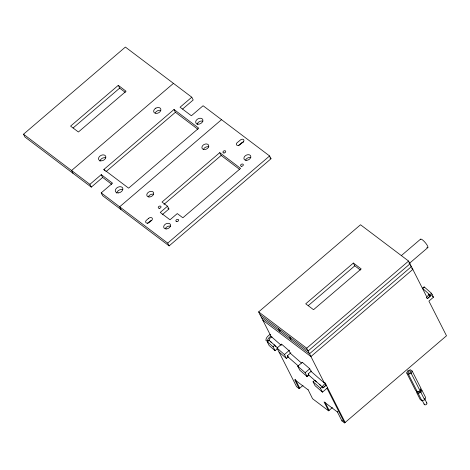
<?xml version="1.0" encoding="UTF-8"?>
<svg xmlns="http://www.w3.org/2000/svg" width="470" height="470" viewBox="0 0 470 470"><rect width="100%" height="100%" fill="white"/><g stroke="black" fill="none" stroke-linecap="round" stroke-linejoin="round"><path stroke-width="0.7" d="M406.714 372.998L407.725 370.742L410.469 369.79L412.202 371.1L421.144 388.719L420.133 390.975L417.389 391.927L415.656 390.617L406.714 372.998L408.448 374.308L417.389 391.927M408.448 374.308L411.197 373.362L412.202 371.1M421.907 390.176L425.673 397.591L424.663 399.853L421.919 400.804L420.186 399.494L416.42 392.074L418.153 393.384L420.897 392.432L421.907 390.176L420.174 388.866M91.303 187.125L89.893 184.346L101.232 174.646L102.642 177.425L91.303 187.125L24.91 136.993L23.5 134.214L125.39 47.071L191.784 97.208L193.194 99.987L182.595 109.052M118.264 85.346L70.588 126.119L78.396 132.011L126.066 91.239L118.264 85.346L119.674 88.125L125.249 92.337M73.109 127.952L119.674 88.125M173.459 83.372L71.569 170.51L72.979 173.289M103.876 169.476L174.006 109.498L198.745 128.181L128.615 188.159L103.876 169.476L104.44 170.587M191.784 97.208L180.069 107.225L191.378 115.761L203.087 105.744L269.598 155.97L271.014 158.748L169.118 245.886L102.607 195.667L101.197 192.882L112.541 183.183L101.232 174.646M105.844 171.779L175.416 112.277L174.006 109.498M221.529 119.668L119.638 206.806L121.049 209.591M167.514 206.207L160.246 212.422L170.011 219.796L177.278 213.58L182.854 217.786L240.587 168.407L219.749 152.674L162.009 202.047L167.514 206.207L168.93 208.986L162.179 214.761M163.977 204.356L221.159 155.453L219.749 152.674M169.118 245.886L167.708 243.108L269.598 155.97M270.732 335.762L258.629 311.904L360.519 224.766L408.589 261.062L426.596 296.552M353.393 263.041L305.723 303.808L313.525 309.701L361.201 268.934L353.393 263.041L354.803 265.82L360.378 270.033M308.244 305.641L354.803 265.82M277.6 348.487L275.044 350.673L269.116 345.485L267.142 341.59L268.846 340.133L274.756 345.291L275.42 346.596M267.142 341.59L267.454 341.843L269.157 340.392M280.854 330.381L279.773 331.303L278.363 328.524M275.044 350.673L273.052 346.743L274.756 345.291M303.003 385.4L299.208 388.643L296.541 386.628L277.018 348.07L281.618 344.134M290.86 352.8L287.458 355.714L288.104 356.988L286.4 358.446L284.426 354.55L289.532 350.179M401.68 255.31L420.538 239.183M345.15 422.465L324.935 382.615L324.394 383.079L306.698 348.205L408.589 261.062M409.599 263.2L427.9 247.549M311.604 370.947L308.197 373.862L308.843 375.136L307.139 376.593L299.748 370.143L297.757 366.218L302.357 362.288M307.139 376.593L305.165 372.698L309.765 368.768L302.328 362.311M306.834 376.341L307.686 375.612M327.555 387.785L322.449 392.156L315.041 385.67L313.049 381.746L314.753 380.289L322.162 386.769L322.825 388.079L326.227 385.165M424.398 287.082L424.093 286.829L422.389 288.286L422.7 288.539L424.398 287.082L431.484 293.28L433.475 297.204L428.904 301.111L446.5 335.786L344.61 422.93L341.937 420.909L337.407 411.973L324.053 401.891L328.589 410.827L332.378 407.584M328.589 410.827L312.562 398.73L308.114 389.718M322.449 392.156L320.458 388.226L322.162 386.769M428.329 294.191L430.444 296.041L429.78 294.731L431.484 293.28M427.577 298.491L432.147 294.584M337.407 411.973L337.948 411.514M341.937 420.909L342.483 420.45M238.731 145.33L241.604 142.98A2.274 1.604 -26.9 0 1 243.654 141.993M270.978 336.068C269.222 337.401 267.166 339.322 267.348 341.714L267.636 342.142M155.84 108.135L155.024 108.711A3.848 2.714 -26.9 0 0 155.147 113.223A3.848 2.714 -26.9 0 0 160.699 110.697L160.881 109.904A3.877 2.732 -26.9 0 0 155.84 108.135M270.42 334.305C268.223 335.545 265.785 337.73 265.903 340.45L267.377 341.044M272.071 337.031L270.89 337.419L269.627 338.617L269.181 340.462M269.851 157.873L271.014 158.748M408.847 262.977L410.005 263.846L308.109 350.984L260.039 314.688M410.263 265.756L411.414 266.625L309.524 353.769L261.455 317.467M411.667 268.534L412.825 269.41L310.934 356.548L262.865 320.252M175.416 112.277L197.852 129.227M221.159 155.453L239.682 169.441M167.825 208.157L168.93 208.986M102.642 177.425L111.69 184.258M23.5 134.214L89.893 184.346M101.197 192.882L167.708 243.108M258.629 311.904L306.698 348.205M308.032 389.795L294.678 379.713L299.208 388.643M288.104 356.988L287.458 355.714M308.843 375.136L308.197 373.862M315.082 380.577L314.753 380.289M286.4 358.446L279.01 351.995M432.418 296.276L433.475 297.204M422.7 288.539L429.78 294.731M281.583 344.163L288.991 350.644L290.319 353.264L301.523 363.063M271.061 336.408L281.295 345.368M324.394 383.079L311.058 371.412L309.73 368.791M270.285 341.426L271.384 342.389M274.145 344.804L277.447 347.694M287.922 356.859L298.397 366.024M308.314 374.702L316.58 381.934M319.341 384.348L320.44 385.312M277.018 348.07L284.426 354.55M297.757 366.218L305.165 372.698M267.454 341.843L273.052 346.743M313.049 381.746L320.458 388.226M424.592 398.595L426.831 403.007M420.897 392.432L424.663 399.853M411.197 373.362L420.133 390.975M422.048 400.046L424.293 404.459M418.153 393.384L421.919 400.804M327.014 388.249L344.61 422.93M325.24 402.708L329.129 410.363M289.667 337.061L291.083 339.839M295.219 379.249L299.754 388.185M160.716 110.432A3.877 2.732 -26.9 0 0 157.25 110.92L156.434 111.49A3.848 2.714 -26.9 0 0 155.317 112.935M197.083 124.485A3.848 2.714 -26.9 0 1 202.864 121.184M99.934 161.157A3.883 2.738 -26.9 0 1 105.768 157.826M116.689 193.117A4.03 2.844 -26.9 0 1 122.746 189.657M147.486 223.403A2.426 1.71 -26.9 0 1 147.903 222.968L150.582 220.753A2.426 1.71 -26.9 0 1 151.757 220.348M203.551 149.249A3.666 2.579 -26.9 0 1 204.614 147.868L205.39 147.327A3.695 2.603 -26.9 0 1 208.686 146.869M148.426 196.683A3.666 2.579 -26.9 0 1 153.714 194.28M165.322 228.626A3.666 2.579 -26.9 0 1 170.61 226.223M245.546 160.017A3.666 2.579 -26.9 0 1 250.833 157.614M420.433 390.4A1.463 1.034 -26.9 0 1 419.722 391.998A1.463 1.034 -26.9 0 1 417.895 391.851M426.643 402.808A1.463 1.034 -26.9 0 1 425.949 404.694A1.463 1.034 -26.9 0 1 424.181 403.93M420.462 239.477A5.581 1.293 49.5 0 1 425.673 243.102A5.581 1.293 49.5 0 1 426.86 247.455M208.774 146.229L208.604 146.987A3.666 2.579 -26.9 0 1 203.316 149.389A3.666 2.579 -26.9 0 1 203.204 145.089L203.98 144.543A3.695 2.603 -26.9 0 1 208.774 146.229M322.579 386.305L322.89 387.351L324.077 386.963L325.645 385.3L325.786 383.914L324.353 384.196L322.579 386.305M426.613 297.328L426.924 298.374L428.111 297.986L429.68 296.323L429.821 294.943L428.393 295.219L426.613 297.328M148.655 218.333L146.487 220.189A2.426 1.71 -26.9 0 0 146.129 222.809A2.426 1.71 -26.9 0 0 149.366 222.357L151.528 220.501A2.426 1.71 -26.9 0 0 152.063 218.039A2.426 1.71 -26.9 0 0 149.172 217.974L148.655 218.333M241.944 142.939L239.659 144.86A2.274 1.604 -26.9 0 1 236.68 145.03A2.274 1.604 -26.9 0 1 237.321 142.545L240.194 140.195A2.274 1.604 -26.9 0 1 243.431 139.502A2.274 1.604 -26.9 0 1 242.961 142.128L241.944 142.939M118.652 192.882L117.682 192.917A4.03 2.844 -26.9 0 1 116.437 188.235A4.03 2.844 -26.9 0 1 122.694 188.024A4.03 2.844 -26.9 0 1 118.652 192.882M166.762 228.902L165.881 228.931A3.666 2.579 -26.9 0 1 164.747 224.678A3.666 2.579 -26.9 0 1 170.428 224.49A3.666 2.579 -26.9 0 1 166.762 228.902M197.97 124.168A3.848 2.714 -26.9 0 0 202.899 119.95A3.848 2.714 -26.9 0 0 197.018 119.48A3.848 2.714 -26.9 0 0 197.97 124.168M100.838 160.858A3.883 2.738 -26.9 0 0 105.815 156.604A3.883 2.738 -26.9 0 0 99.881 156.128A3.883 2.738 -26.9 0 0 100.838 160.858M241.551 166.286A1.475 1.04 -26.9 0 0 243.301 164.576A1.475 1.04 -26.9 0 0 240.987 164.565A1.475 1.04 -26.9 0 0 241.551 166.286M148.99 196.989A3.666 2.579 -26.9 0 0 153.678 192.976A3.666 2.579 -26.9 0 0 148.079 192.524A3.666 2.579 -26.9 0 0 148.99 196.989M246.104 160.323A3.666 2.579 -26.9 0 0 250.792 156.31A3.666 2.579 -26.9 0 0 245.199 155.858A3.666 2.579 -26.9 0 0 246.104 160.323M159.236 208.316A1.475 1.04 -26.9 0 0 160.993 206.606A1.475 1.04 -26.9 0 0 158.672 206.594A1.475 1.04 -26.9 0 0 159.236 208.316M176.855 221.617A1.475 1.04 -26.9 0 0 178.606 219.907A1.475 1.04 -26.9 0 0 176.285 219.895A1.475 1.04 -26.9 0 0 176.855 221.617M223.937 152.985A1.475 1.04 -26.9 0 0 225.688 151.275A1.475 1.04 -26.9 0 0 223.373 151.264A1.475 1.04 -26.9 0 0 223.937 152.985M408.953 373.18A1.463 1.034 -26.9 0 0 410.833 371.576A1.463 1.034 -26.9 0 0 408.595 371.394A1.463 1.034 -26.9 0 0 408.953 373.18"/></g></svg>
